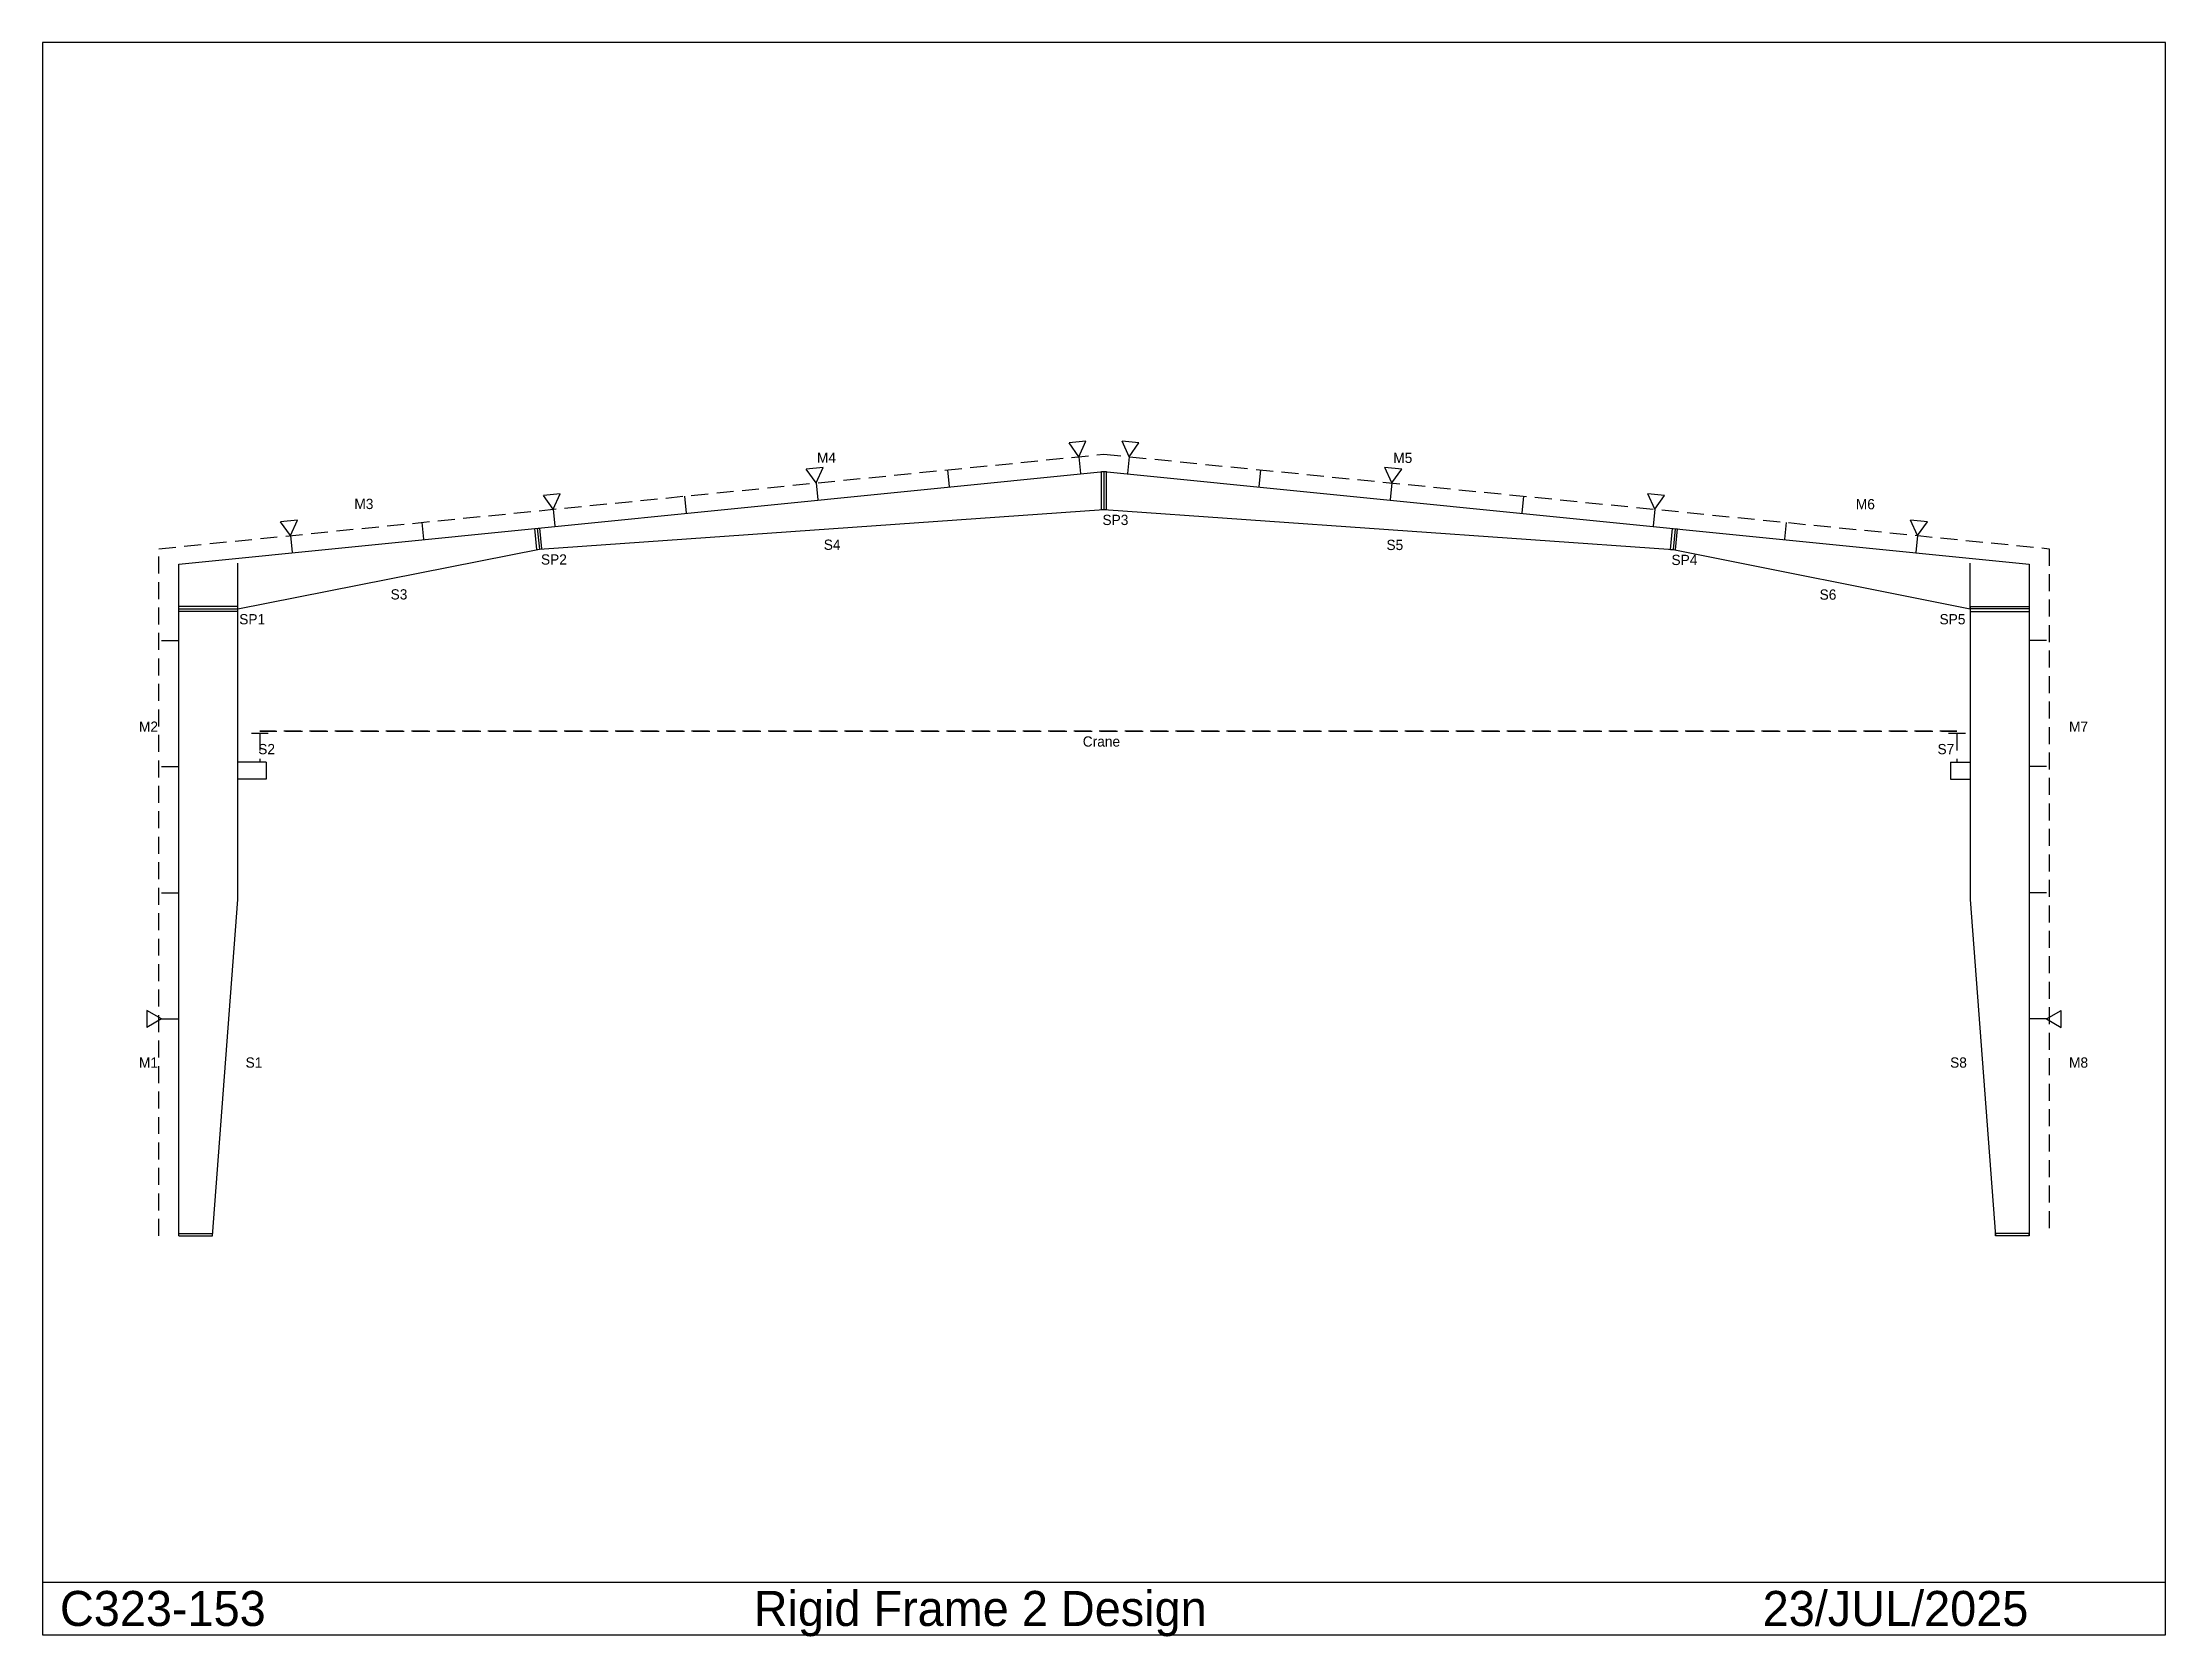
# Model space of a CAD drawing. Extents: x -1385 to 23855, y -4763 to 14189.
import ezdxf

# ---------------------------------------------------------------- set-up
doc = ezdxf.new("R2010")
doc.units = 0
doc.linetypes.add('CONTIN', pattern=[0])
doc.linetypes.add('DASHED', pattern=[302.88, 201.92, -100.96])
doc.layers.get('0').update_dxf_attribs({"linetype": 'CONTIN'})
for name, color, linetype in [('1', 7, 'CONTIN'), ('10', 7, 'CONTIN'), ('16', 7, 'CONTIN'), ('21', 7, 'CONTIN'), ('3', 7, 'CONTIN'), ('5', 5, 'DASHED'), ('8', 5, 'DASHED'), ('9', 7, 'CONTIN')]:
    doc.layers.add(name, color=color, linetype=linetype)

msp = doc.modelspace()

# ---------------------------------------------------------------- linework, layer by layer
for p, q in [((23855.125, 14188.602), (-1385.124, 14188.602)), ((-1385.124, 14188.602), (-1385.124, -4741.585)), ((23855.125, -4741.585), (23855.125, 14188.602)), ((-1385.124, -4116.889), (23855.125, -4116.889)), ((-1385.124, -4741.585), (23855.125, -4741.585))]:
    msp.add_line(p, q)
at = {"layer": '1'}
for p, q in [((236, 7986.573), (11235, 9086.473)), ((11235, 9086.473), (22234, 7986.573)), ((4523.041, 8164.03), (11235, 8634.228)), ((11235, 8634.228), (17999.66, 8158.759)), ((936, 7453.58), (4523.041, 8164.03)), ((17999.66, 8158.759), (21534.002, 7453.58)), ((236, 0), (236, 7986.573)), ((22234, 7986.573), (22234, 0)), ((936.001, 4000), (936, 7453.58)), ((21534.002, 7453.58), (21534.002, 4000)), ((636, 0), (936.001, 4000)), ((21534.002, 4000), (21834.002, 0)), ((236, 0), (636, 0)), ((236, 0), (636, 0)), ((22234, 0), (21834.002, 0))]:
    msp.add_line(p, q, dxfattribs=at)
at = {"layer": '10'}
for p, q in [((936, 7453.58), (936, 7996.273)), ((21534.002, 7453.58), (21534.002, 7996.273)), ((1276.2, 5634), (942.002, 5634)), ((1276.2, 5634), (1276.2, 5430.8)), ((21298.799, 5634), (21528.002, 5634)), ((21298.799, 5634), (21298.799, 5430.8)), ((1276.2, 5430.8), (942.002, 5430.8)), ((21298.799, 5430.8), (21528.002, 5430.8))]:
    msp.add_line(p, q, dxfattribs=at)
at = {"layer": '3'}
for p, q in [((11019.202, 9447.006), (10819.049, 9427)), ((10936.453, 9263.646), (10819.049, 9427)), ((10936.453, 9263.646), (11019.202, 9447.006)), ((11533.511, 9263.648), (11450.778, 9447.018)), ((11650.931, 9426.993), (11450.778, 9447.018)), ((11533.511, 9263.648), (11650.931, 9426.993)), ((7894.488, 9134.534), (7694.334, 9114.528)), ((7811.739, 8951.174), (7694.334, 9114.528)), ((7811.739, 8951.174), (7894.488, 9134.534)), ((14658.227, 8951.177), (14575.494, 9134.546)), ((14775.646, 9114.521), (14575.494, 9134.546)), ((14658.227, 8951.177), (14775.646, 9114.521)), ((4769.772, 8822.062), (4569.619, 8802.057)), ((4687.023, 8638.702), (4569.619, 8802.057)), ((4687.023, 8638.702), (4769.772, 8822.062)), ((17782.941, 8638.705), (17700.209, 8822.074)), ((17900.361, 8802.05), (17700.209, 8822.074)), ((17782.941, 8638.705), (17900.361, 8802.05)), ((1645.057, 8509.591), (1444.903, 8489.585)), ((1562.308, 8326.23), (1444.903, 8489.585)), ((1562.308, 8326.23), (1645.057, 8509.591)), ((20907.658, 8326.233), (20824.926, 8509.603)), ((21025.078, 8489.578), (20824.926, 8509.603)), ((20907.658, 8326.233), (21025.078, 8489.578)), ((-144.216, 2680.584), (-144.225, 2479.433)), ((30.001, 2580), (-144.225, 2479.433)), ((30.001, 2580), (-144.216, 2680.584)), ((22440, 2580), (22614.227, 2680.567)), ((22440, 2580), (22614.217, 2479.417)), ((22614.217, 2479.417), (22614.227, 2680.567))]:
    msp.add_line(p, q, dxfattribs=at)
at = {"layer": '5'}
for p, q in [((9374.146, 9107.415), (9394.365, 8905.223)), ((10936.453, 9263.646), (10956.673, 9061.453)), ((11533.511, 9263.648), (11513.291, 9061.457)), ((13095.818, 9107.418), (13075.599, 8905.227)), ((7811.739, 8951.174), (7831.958, 8748.981)), ((14658.227, 8951.177), (14638.007, 8748.985)), ((4687.023, 8638.702), (4707.242, 8436.511)), ((6249.431, 8794.943), (6269.649, 8592.751)), ((16220.533, 8794.946), (16200.314, 8592.755)), ((17782.941, 8638.705), (17762.723, 8436.514)), ((3124.715, 8482.472), (3144.934, 8280.279)), ((19345.25, 8482.475), (19325.029, 8280.283)), ((1562.308, 8326.23), (1582.527, 8124.039)), ((20907.658, 8326.233), (20887.438, 8124.042)), ((30.002, 7080), (230.002, 7080)), ((22439.996, 7080), (22239.998, 7080)), ((30.002, 5580), (230.002, 5580)), ((22439.996, 5580), (22239.998, 5580)), ((30.001, 4080), (230.001, 4080)), ((22439.996, 4080), (22239.998, 4080)), ((30.001, 2580), (230.001, 2580)), ((22440, 2580), (22240, 2580))]:
    msp.add_line(p, q, dxfattribs=at)
at = {"layer": '8'}
for p, q in [((0, 8170), (11235, 9293.5)), ((11235, 9293.5), (22470, 8170)), ((0, 0), (0, 8170)), ((22470, 8170), (22470, 0)), ((1300, 5974.6), (1100, 5974.6)), ((1200, 6000), (21375, 6000)), ((21375, 6000), (1200, 6000)), ((1200, 6000), (1200, 6000)), ((1200, 6000), (21375, 6000)), ((21375, 6000), (1200, 6000)), ((1200, 6000), (1200, 6000)), ((1200, 5974.6), (1200, 5634)), ((21475, 5974.6), (21274.998, 5974.6)), ((21375, 6000), (21375, 6000)), ((21375, 6000), (21375, 6000)), ((21375, 5974.6), (21375, 5634))]:
    msp.add_line(p, q, dxfattribs=at)
at = {"layer": '9'}
for p, q in [((11204.521, 9086.473), (11265.479, 9086.473)), ((11204.521, 8634.228), (11204.521, 9086.473)), ((11235, 9086.473), (11235, 8634.228)), ((11265.479, 8634.228), (11265.479, 9086.473)), ((11204.521, 8634.228), (11265.479, 8634.228)), ((4467.837, 8409.756), (4528.494, 8415.822)), ((4492.712, 8160.997), (4467.837, 8409.756)), ((4498.166, 8412.789), (4523.041, 8164.03)), ((4553.37, 8167.063), (4528.494, 8415.822)), ((17969.332, 8161.792), (17994.207, 8410.552)), ((17994.207, 8410.552), (18054.865, 8404.485)), ((18024.537, 8407.519), (17999.66, 8158.759)), ((18029.988, 8155.726), (18054.865, 8404.485)), ((4492.712, 8160.997), (4553.37, 8167.063)), ((17969.332, 8161.792), (18029.988, 8155.726)), ((236, 7423.1), (236, 7484.061)), ((936, 7484.061), (236, 7484.061)), ((236, 7453.58), (936, 7453.58)), ((936, 7423.1), (236, 7423.1)), ((936, 7423.1), (936, 7484.061)), ((21534.002, 7484.061), (21534.002, 7423.1)), ((21534.002, 7484.061), (22234, 7484.061)), ((22234, 7453.58), (21534.002, 7453.58)), ((21534.002, 7423.1), (22234, 7423.1)), ((22234, 7484.061), (22234, 7423.1)), ((236, 30.48), (636, 30.48)), ((236, 0), (236, 30.48)), ((236, 0), (636, 0)), ((636, 0), (636, 30.48)), ((22234, 30.48), (21834.002, 30.48)), ((21834.002, 0), (21834.002, 30.48)), ((22234, 0), (21834.002, 0)), ((22234, 0), (22234, 30.48))]:
    msp.add_line(p, q, dxfattribs=at)

# ---------------------------------------------------------------- texts
for s, p in [('C323-153', (-1176.891, -4637.469)), ('Rigid Frame 2 Design', (7070.358, -4637.469)), ('23/JUL/2025', (19065.787, -4637.469))]:
    msp.add_text(s, height=416.464).set_placement(p)
at = {"layer": '16'}
for s, p in [('M4', (7822.419, 9191.269)), ('M5', (14673.932, 9188.633)), ('M3', (2322.919, 8641.318)), ('M6', (20173.434, 8638.683)), ('SP3', (11216.802, 8451.348)), ('SP2', (4541.238, 7981.15)), ('S4', (7903.284, 8156.499)), ('S5', (14593.066, 8153.864)), ('SP4', (17981.463, 7975.879)), ('S3', (2753.783, 7566.175)), ('S6', (19742.568, 7563.54)), ('SP1', (954.197, 7270.7)), ('SP5', (21168.242, 7270.7)), ('M2', (-237.839, 5993.286)), ('M7', (22707.842, 5993.286)), ('S2', (1179.84, 5726.79)), ('S7', (21143.857, 5726.79)), ('M1', (-237.839, 2000)), ('S1', (1029.841, 2000)), ('S8', (21293.857, 2000)), ('M8', (22707.842, 2000))]:
    msp.add_text(s, height=121.92, dxfattribs=at).set_placement(p)
at = {"layer": '21'}
msp.add_text('Crane', height=121.92, dxfattribs=at).set_placement((10982.7, 5817.12))
msp.add_text('Crane', height=121.92, dxfattribs=at).set_placement((10982.7, 5817.12))

doc.saveas('drawing.dxf')
